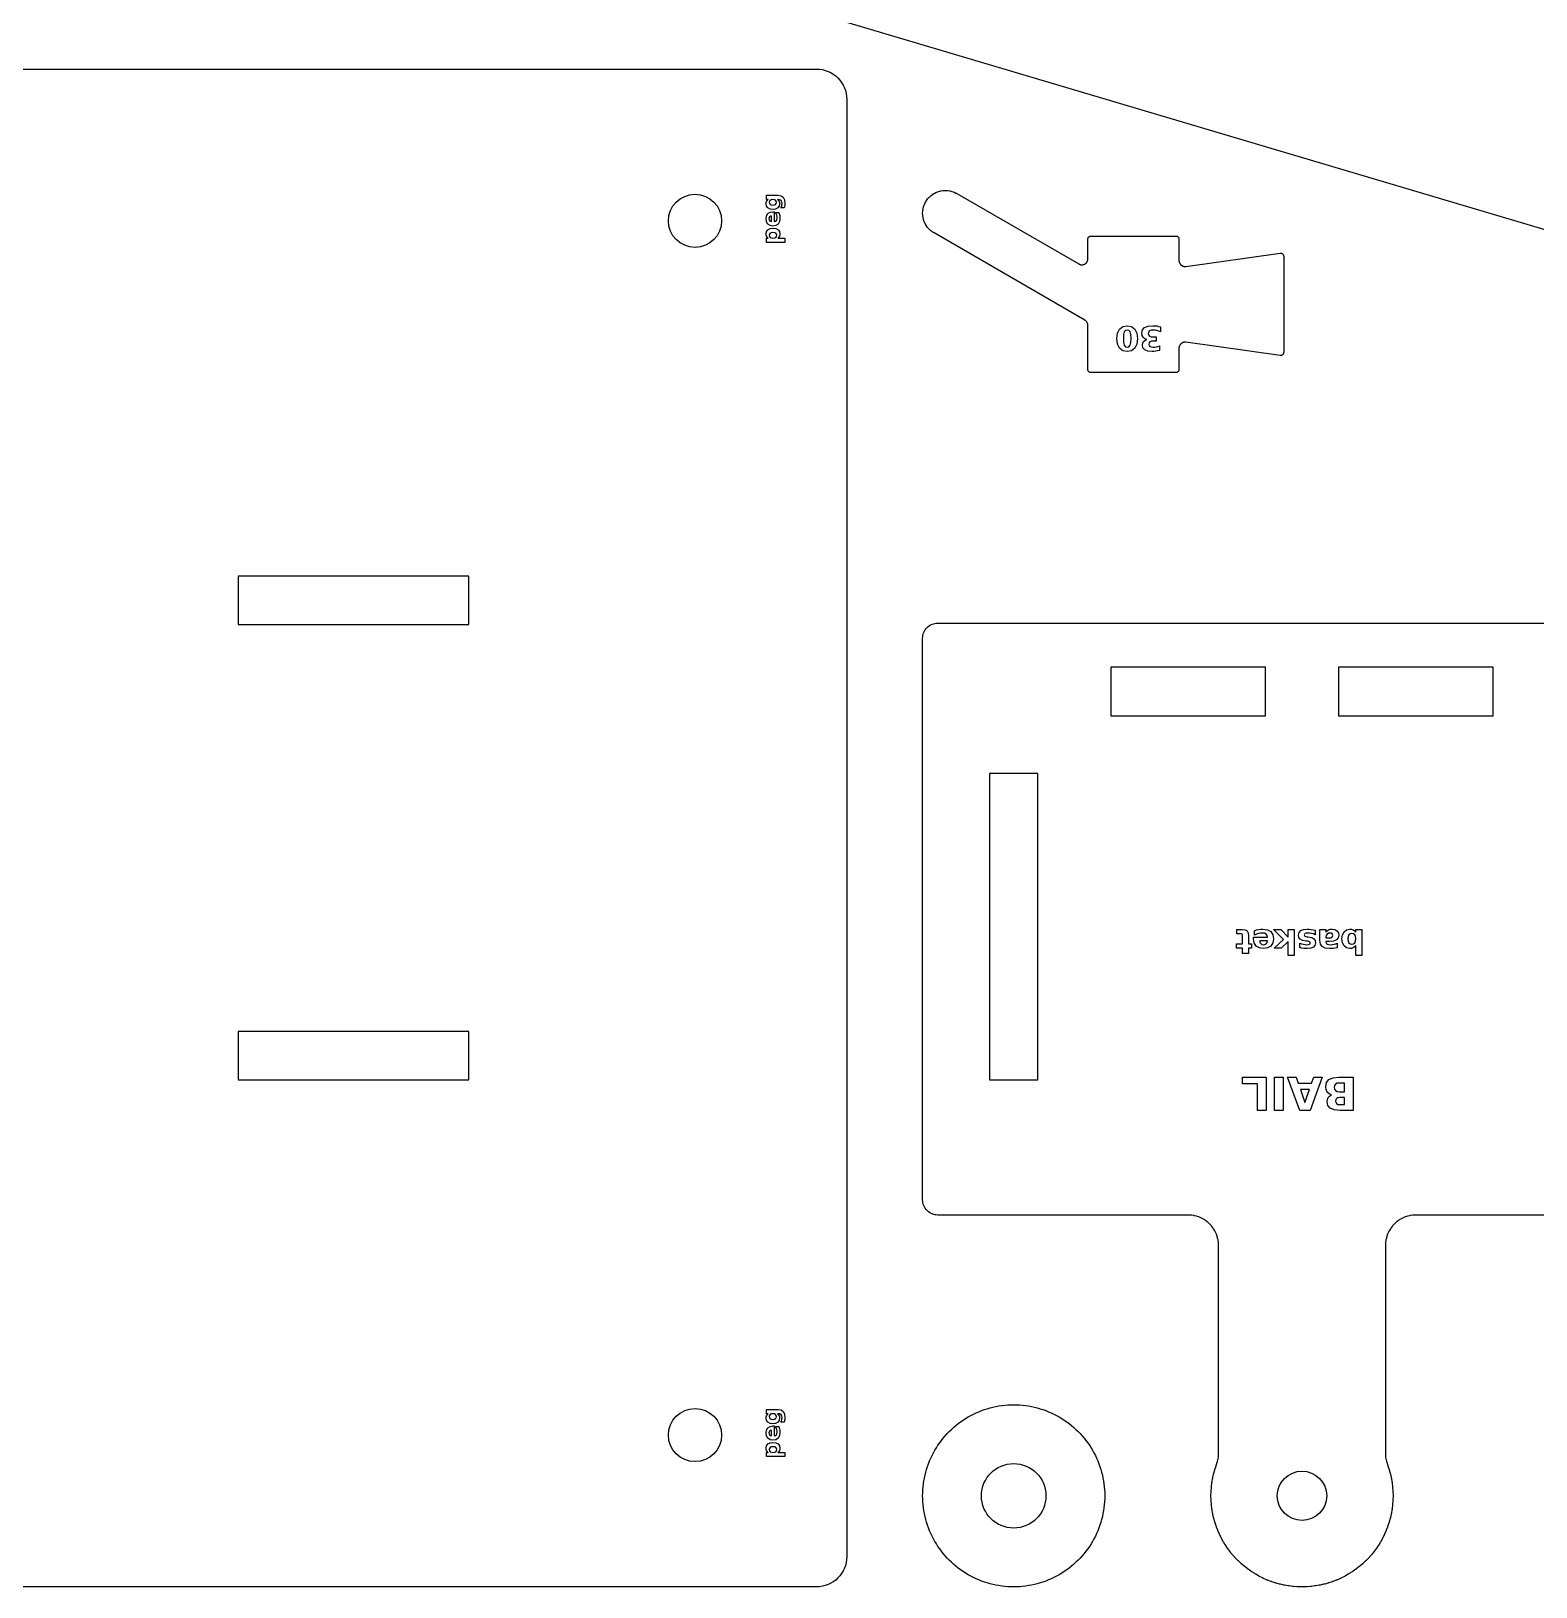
# Model space of a CAD drawing. Header units: millimetres. Extents: x 189 to 489, y 95 to 286.
# Drawn here: x 348.4 to 418.3, y 95.2 to 167.6 of the extents above; entities that cross this region are included whole.
import ezdxf

# ---------------------------------------------------------------- set-up
doc = ezdxf.new("R2010")
doc.units = ezdxf.units.MM
doc.header["$MEASUREMENT"] = 0
doc.layers.add('CUT', color=7, linetype='Continuous', lineweight=0)
doc.layers.add('ENGRAVE', color=7, linetype='Continuous', lineweight=0)

msp = doc.modelspace()

# ---------------------------------------------------------------- linework, layer by layer
at = {"layer": 'CUT', "color": 1, "lineweight": 25, "true_color": 0xff0000}
for points in [[(476.177, 141.295), (367.09, 173.69)], [(190.147, 165.806), (384.881, 165.806), (385.019, 165.799), (385.156, 165.778), (385.29, 165.745), (385.421, 165.698), (385.546, 165.639), (385.665, 165.568), (385.776, 165.485), (385.878, 165.392), (385.971, 165.29), (386.054, 165.178), (386.125, 165.06), (386.184, 164.934), (386.231, 164.804), (386.265, 164.67), (386.285, 164.533), (386.292, 164.394), (386.292, 96.661), (386.285, 96.523), (386.265, 96.386), (386.231, 96.251), (386.184, 96.121), (386.125, 95.996), (386.054, 95.877), (385.971, 95.766), (385.878, 95.663), (385.776, 95.57), (385.665, 95.488), (385.546, 95.417), (385.546, 95.417), (385.421, 95.357), (385.29, 95.311), (385.156, 95.277), (385.019, 95.257), (384.881, 95.25), (190.147, 95.25)], [(424.392, 112.536), (412.759, 112.536), (412.741, 112.535), (412.629, 112.53), (412.595, 112.526), (412.492, 112.511), (412.458, 112.504), (412.357, 112.479), (412.324, 112.469), (412.226, 112.434), (412.194, 112.421), (412.1, 112.376), (412.07, 112.36), (411.981, 112.307), (411.952, 112.288), (411.869, 112.226), (411.842, 112.204), (411.765, 112.134), (411.741, 112.11), (411.671, 112.033), (411.649, 112.006), (411.587, 111.922), (411.568, 111.894), (411.514, 111.805), (411.498, 111.774), (411.454, 111.68), (411.44, 111.648), (411.405, 111.551), (411.395, 111.517), (411.37, 111.417), (411.363, 111.383), (411.348, 111.28), (411.345, 111.246), (411.339, 111.133), (411.339, 111.116), (411.339, 101.453), (411.339, 101.437), (411.344, 101.331), (411.347, 101.299), (411.36, 101.203), (411.366, 101.171), (411.389, 101.076), (411.397, 101.045), (411.431, 100.945), (411.438, 100.925), (411.441, 100.917), (411.447, 100.901), (411.452, 100.884), (411.501, 100.736), (411.506, 100.72), (411.511, 100.703), (411.516, 100.687), (411.558, 100.537), (411.562, 100.52), (411.566, 100.503), (411.57, 100.486), (411.605, 100.334), (411.608, 100.317), (411.612, 100.3), (411.615, 100.283), (411.641, 100.13), (411.644, 100.113), (411.647, 100.095), (411.649, 100.078), (411.668, 99.924), (411.67, 99.906), (411.672, 99.889), (411.673, 99.872), (411.685, 99.717), (411.686, 99.699), (411.687, 99.682), (411.687, 99.665), (411.691, 99.509), (411.691, 99.492), (411.691, 99.474), (411.691, 99.457), (411.687, 99.301), (411.687, 99.284), (411.686, 99.267), (411.685, 99.249), (411.673, 99.094), (411.672, 99.077), (411.67, 99.059), (411.668, 99.042), (411.649, 98.888), (411.647, 98.87), (411.644, 98.853), (411.641, 98.836), (411.615, 98.683), (411.612, 98.666), (411.608, 98.649), (411.605, 98.632), (411.57, 98.48), (411.566, 98.463), (411.562, 98.446), (411.558, 98.429), (411.516, 98.279), (411.511, 98.262), (411.506, 98.246), (411.501, 98.229), (411.452, 98.081), (411.447, 98.065), (411.441, 98.049), (411.435, 98.033), (411.379, 97.887), (411.372, 97.871), (411.366, 97.855), (411.359, 97.839), (411.296, 97.697), (411.289, 97.681), (411.281, 97.665), (411.274, 97.65), (411.203, 97.511), (411.196, 97.495), (411.187, 97.48), (411.179, 97.465), (411.102, 97.329), (411.093, 97.314), (411.085, 97.299), (411.075, 97.285), (410.992, 97.153), (410.983, 97.138), (410.973, 97.124), (410.963, 97.11), (410.874, 96.982), (410.863, 96.968), (410.853, 96.954), (410.843, 96.941), (410.747, 96.818), (410.736, 96.804), (410.725, 96.791), (410.714, 96.778), (410.612, 96.66), (410.601, 96.647), (410.589, 96.634), (410.577, 96.621), (410.47, 96.508), (410.458, 96.496), (410.445, 96.484), (410.433, 96.472), (410.32, 96.364), (410.307, 96.352), (410.295, 96.341), (410.282, 96.329), (410.164, 96.227), (410.15, 96.216), (410.137, 96.205), (410.123, 96.195), (410.001, 96.099), (409.987, 96.088), (409.973, 96.078), (409.959, 96.068), (409.831, 95.978), (409.817, 95.968), (409.803, 95.959), (409.788, 95.949), (409.657, 95.866), (409.642, 95.857), (409.627, 95.848), (409.612, 95.839), (409.477, 95.762), (409.461, 95.754), (409.446, 95.746), (409.431, 95.738), (409.292, 95.668), (409.276, 95.66), (409.26, 95.653), (409.245, 95.645), (409.102, 95.582), (409.086, 95.576), (409.07, 95.569), (409.054, 95.562), (408.909, 95.506), (408.893, 95.5), (408.876, 95.495), (408.86, 95.489), (408.712, 95.44), (408.695, 95.435), (408.679, 95.43), (408.662, 95.425), (408.512, 95.383), (408.495, 95.379), (408.478, 95.375), (408.462, 95.371), (408.31, 95.337), (408.293, 95.333), (408.276, 95.33), (408.259, 95.326), (408.105, 95.3), (408.088, 95.297), (408.071, 95.295), (408.054, 95.292), (407.899, 95.273), (407.882, 95.271), (407.865, 95.27), (407.847, 95.268), (407.692, 95.257), (407.675, 95.256), (407.657, 95.255), (407.64, 95.254), (407.484, 95.25), (407.467, 95.25), (407.45, 95.25), (407.432, 95.25), (407.277, 95.254), (407.259, 95.255), (407.242, 95.256), (407.225, 95.257), (407.069, 95.268), (407.052, 95.27), (407.035, 95.271), (407.018, 95.273), (406.863, 95.292), (406.846, 95.295), (406.829, 95.297), (406.812, 95.3), (406.658, 95.326), (406.641, 95.33), (406.624, 95.333), (406.607, 95.337), (406.455, 95.371), (406.438, 95.375), (406.421, 95.379), (406.405, 95.383), (406.254, 95.425), (406.238, 95.43), (406.221, 95.435), (406.205, 95.44), (406.057, 95.489), (406.04, 95.495), (406.024, 95.5), (406.008, 95.506), (405.863, 95.562), (405.846, 95.569), (405.83, 95.576), (405.815, 95.582), (405.672, 95.645), (405.656, 95.653), (405.641, 95.66), (405.625, 95.668), (405.486, 95.738), (405.471, 95.746), (405.455, 95.754), (405.44, 95.762), (405.305, 95.839), (405.29, 95.848), (405.275, 95.857), (405.26, 95.866), (405.128, 95.949), (405.114, 95.959), (405.099, 95.968), (405.085, 95.978), (404.958, 96.068), (404.944, 96.078), (404.93, 96.088), (404.916, 96.099), (404.793, 96.195), (404.78, 96.205), (404.766, 96.216), (404.753, 96.227), (404.635, 96.329), (404.622, 96.341), (404.609, 96.352), (404.597, 96.364), (404.484, 96.472), (404.471, 96.484), (404.459, 96.496), (404.447, 96.508), (404.34, 96.621), (404.328, 96.634), (404.316, 96.647), (404.305, 96.66), (404.203, 96.778), (404.192, 96.791), (404.181, 96.804), (404.17, 96.818), (404.074, 96.941), (404.064, 96.954), (404.053, 96.968), (404.043, 96.982), (403.953, 97.11), (403.944, 97.124), (403.934, 97.138), (403.925, 97.153), (403.841, 97.285), (403.832, 97.299), (403.823, 97.314), (403.814, 97.329), (403.738, 97.465), (403.729, 97.48), (403.721, 97.495), (403.713, 97.511), (403.643, 97.65), (403.636, 97.665), (403.628, 97.681), (403.621, 97.697), (403.558, 97.839), (403.551, 97.855), (403.544, 97.871), (403.538, 97.887), (403.482, 98.033), (403.476, 98.049), (403.47, 98.065), (403.464, 98.081), (403.415, 98.229), (403.41, 98.246), (403.405, 98.262), (403.4, 98.279), (403.359, 98.429), (403.354, 98.446), (403.35, 98.463), (403.346, 98.48), (403.312, 98.632), (403.308, 98.649), (403.305, 98.666), (403.302, 98.683), (403.275, 98.836), (403.273, 98.853), (403.27, 98.87), (403.268, 98.888), (403.249, 99.042), (403.247, 99.059), (403.245, 99.077), (403.243, 99.094), (403.232, 99.249), (403.231, 99.267), (403.23, 99.284), (403.229, 99.301), (403.226, 99.457), (403.225, 99.474), (403.225, 99.492), (403.226, 99.509), (403.229, 99.665), (403.23, 99.682), (403.231, 99.699), (403.232, 99.717), (403.243, 99.872), (403.245, 99.889), (403.247, 99.906), (403.249, 99.924), (403.268, 100.078), (403.27, 100.095), (403.273, 100.113), (403.275, 100.13), (403.302, 100.283), (403.305, 100.3), (403.308, 100.317), (403.312, 100.334), (403.346, 100.486), (403.35, 100.503), (403.354, 100.52), (403.359, 100.537), (403.4, 100.687), (403.405, 100.703), (403.41, 100.72), (403.415, 100.736), (403.464, 100.884), (403.47, 100.901), (403.476, 100.917), (403.477, 100.92), (403.486, 100.945), (403.519, 101.045), (403.528, 101.076), (403.55, 101.171), (403.556, 101.203), (403.57, 101.299), (403.573, 101.331), (403.577, 101.437), (403.578, 101.453), (403.578, 111.116), (403.577, 111.133), (403.572, 111.246), (403.568, 111.28), (403.553, 111.383), (403.546, 111.417), (403.521, 111.517), (403.511, 111.551), (403.476, 111.648), (403.463, 111.68), (403.419, 111.774), (403.402, 111.805), (403.349, 111.894), (403.33, 111.922), (403.268, 112.006), (403.246, 112.033), (403.176, 112.11), (403.152, 112.134), (403.075, 112.204), (403.048, 112.226), (402.965, 112.288), (402.936, 112.307), (402.847, 112.36), (402.816, 112.376), (402.722, 112.421), (402.69, 112.434), (402.593, 112.469), (402.559, 112.479), (402.459, 112.504), (402.425, 112.511), (402.322, 112.526), (402.288, 112.53), (402.175, 112.535), (402.158, 112.536), (390.525, 112.536), (390.456, 112.539), (390.387, 112.549), (390.32, 112.566), (390.255, 112.589), (390.192, 112.619), (390.133, 112.655), (390.077, 112.696), (390.026, 112.742), (389.98, 112.794), (389.938, 112.849), (389.903, 112.909), (389.873, 112.971), (389.85, 113.036), (389.833, 113.104), (389.823, 113.172), (389.819, 113.241), (389.819, 139.347), (389.823, 139.416), (389.833, 139.484), (389.85, 139.552), (389.873, 139.617), (389.903, 139.679), (389.938, 139.739), (389.98, 139.794), (390.026, 139.846), (390.077, 139.892), (390.133, 139.933), (390.192, 139.969), (390.255, 139.999), (390.32, 140.022), (390.387, 140.039), (390.456, 140.049), (390.525, 140.052), (424.392, 140.052)]]:
    msp.add_lwpolyline(points, dxfattribs=at)
for points in [[(406.445, 157.246), (406.459, 157.247), (406.474, 157.247), (406.488, 157.245), (406.502, 157.242), (406.515, 157.238), (406.528, 157.232), (406.54, 157.225), (406.552, 157.217), (406.563, 157.208), (406.572, 157.197), (406.581, 157.186), (406.588, 157.174), (406.595, 157.161), (406.6, 157.148), (406.603, 157.134), (406.605, 157.12), (406.606, 157.106), (406.606, 152.633), (406.605, 152.619), (406.603, 152.605), (406.6, 152.591), (406.595, 152.578), (406.588, 152.565), (406.581, 152.553), (406.572, 152.541), (406.563, 152.531), (406.552, 152.522), (406.54, 152.514), (406.528, 152.507), (406.515, 152.501), (406.502, 152.497), (406.488, 152.494), (406.474, 152.492), (406.459, 152.492), (406.445, 152.493), (402.061, 153.106), (402.057, 153.107), (402.034, 153.109), (402.027, 153.109), (402.006, 153.109), (401.999, 153.108), (401.978, 153.106), (401.971, 153.105), (401.95, 153.1), (401.943, 153.098), (401.923, 153.092), (401.916, 153.089), (401.897, 153.081), (401.89, 153.078), (401.872, 153.067), (401.866, 153.063), (401.848, 153.051), (401.843, 153.047), (401.827, 153.033), (401.822, 153.028), (401.807, 153.012), (401.803, 153.007), (401.79, 152.99), (401.786, 152.984), (401.774, 152.966), (401.771, 152.96), (401.762, 152.941), (401.759, 152.934), (401.752, 152.914), (401.749, 152.907), (401.744, 152.887), (401.743, 152.88), (401.74, 152.859), (401.739, 152.852), (401.738, 152.829), (401.738, 152.825), (401.738, 151.836), (401.737, 151.822), (401.735, 151.808), (401.731, 151.795), (401.727, 151.782), (401.721, 151.769), (401.714, 151.757), (401.706, 151.746), (401.696, 151.736), (401.686, 151.726), (401.675, 151.718), (401.663, 151.711), (401.65, 151.705), (401.637, 151.701), (401.624, 151.697), (401.61, 151.695), (401.596, 151.694), (397.645, 151.694), (397.632, 151.695), (397.618, 151.697), (397.604, 151.701), (397.591, 151.705), (397.579, 151.711), (397.567, 151.718), (397.556, 151.726), (397.546, 151.736), (397.536, 151.746), (397.528, 151.757), (397.521, 151.769), (397.515, 151.782), (397.51, 151.795), (397.507, 151.808), (397.505, 151.822), (397.504, 151.836), (397.504, 153.89), (397.504, 153.893), (397.503, 153.915), (397.502, 153.922), (397.5, 153.942), (397.498, 153.948), (397.494, 153.968), (397.492, 153.974), (397.485, 153.994), (397.483, 154), (397.474, 154.018), (397.471, 154.024), (397.461, 154.041), (397.457, 154.047), (397.446, 154.064), (397.442, 154.069), (397.428, 154.084), (397.424, 154.089), (397.409, 154.103), (397.404, 154.107), (397.388, 154.12), (397.383, 154.124), (397.365, 154.135), (397.362, 154.137), (390.351, 158.185), (390.349, 158.186), (390.347, 158.187), (390.345, 158.188), (390.297, 158.218), (390.292, 158.221), (390.287, 158.225), (390.283, 158.228), (390.214, 158.278), (390.209, 158.283), (390.204, 158.287), (390.198, 158.292), (390.137, 158.347), (390.132, 158.352), (390.127, 158.357), (390.122, 158.362), (390.066, 158.424), (390.062, 158.429), (390.057, 158.434), (390.053, 158.44), (390.004, 158.506), (390, 158.512), (389.996, 158.518), (389.992, 158.524), (389.949, 158.595), (389.946, 158.601), (389.943, 158.607), (389.94, 158.613), (389.904, 158.688), (389.901, 158.695), (389.899, 158.701), (389.896, 158.708), (389.868, 158.786), (389.866, 158.792), (389.864, 158.799), (389.862, 158.806), (389.842, 158.886), (389.84, 158.893), (389.839, 158.9), (389.838, 158.907), (389.826, 158.989), (389.825, 158.996), (389.824, 159.003), (389.824, 159.009), (389.82, 159.092), (389.819, 159.099), (389.819, 159.106), (389.82, 159.113), (389.824, 159.196), (389.824, 159.203), (389.825, 159.21), (389.826, 159.217), (389.838, 159.299), (389.839, 159.306), (389.84, 159.313), (389.842, 159.319), (389.862, 159.4), (389.864, 159.407), (389.866, 159.413), (389.868, 159.42), (389.896, 159.498), (389.899, 159.504), (389.901, 159.511), (389.904, 159.517), (389.94, 159.592), (389.943, 159.598), (389.946, 159.605), (389.949, 159.611), (389.992, 159.682), (389.996, 159.688), (390, 159.693), (390.004, 159.699), (390.053, 159.766), (390.057, 159.771), (390.062, 159.777), (390.066, 159.782), (390.122, 159.843), (390.127, 159.848), (390.132, 159.853), (390.137, 159.858), (390.198, 159.914), (390.204, 159.918), (390.209, 159.923), (390.214, 159.927), (390.281, 159.977), (390.287, 159.981), (390.293, 159.984), (390.298, 159.988), (390.37, 160.031), (390.376, 160.034), (390.382, 160.037), (390.388, 160.041), (390.463, 160.076), (390.469, 160.079), (390.476, 160.082), (390.482, 160.084), (390.56, 160.112), (390.567, 160.114), (390.574, 160.116), (390.58, 160.118), (390.661, 160.138), (390.668, 160.14), (390.674, 160.141), (390.681, 160.142), (390.763, 160.154), (390.77, 160.155), (390.777, 160.156), (390.784, 160.157), (390.867, 160.161), (390.874, 160.161), (390.881, 160.161), (390.888, 160.161), (390.971, 160.157), (390.978, 160.156), (390.985, 160.155), (390.991, 160.154), (391.074, 160.142), (391.08, 160.141), (391.087, 160.14), (391.094, 160.138), (391.175, 160.118), (391.181, 160.116), (391.188, 160.114), (391.194, 160.112), (391.273, 160.084), (391.279, 160.082), (391.286, 160.079), (391.292, 160.076), (391.367, 160.041), (391.373, 160.037), (391.379, 160.034), (391.385, 160.031), (391.387, 160.03), (391.389, 160.029), (391.403, 160.021), (391.405, 160.02), (391.41, 160.017), (391.416, 160.014), (397.079, 156.744), (397.082, 156.742), (397.103, 156.732), (397.109, 156.729), (397.129, 156.721), (397.136, 156.719), (397.156, 156.713), (397.163, 156.712), (397.183, 156.708), (397.19, 156.707), (397.211, 156.706), (397.218, 156.706), (397.24, 156.706), (397.247, 156.707), (397.268, 156.709), (397.274, 156.711), (397.295, 156.715), (397.302, 156.717), (397.322, 156.724), (397.328, 156.726), (397.348, 156.735), (397.354, 156.738), (397.372, 156.749), (397.378, 156.753), (397.395, 156.765), (397.401, 156.769), (397.416, 156.783), (397.421, 156.788), (397.436, 156.804), (397.44, 156.809), (397.453, 156.826), (397.457, 156.832), (397.468, 156.85), (397.471, 156.856), (397.481, 156.875), (397.483, 156.881), (397.49, 156.901), (397.493, 156.908), (397.498, 156.928), (397.499, 156.935), (397.502, 156.956), (397.503, 156.963), (397.504, 156.986), (397.504, 156.989), (397.504, 157.903), (397.505, 157.917), (397.507, 157.931), (397.51, 157.944), (397.515, 157.957), (397.521, 157.97), (397.528, 157.982), (397.536, 157.993), (397.546, 158.003), (397.556, 158.012), (397.567, 158.021), (397.579, 158.028), (397.591, 158.034), (397.604, 158.038), (397.618, 158.042), (397.632, 158.044), (397.645, 158.044), (401.596, 158.044), (401.61, 158.044), (401.624, 158.042), (401.637, 158.038), (401.65, 158.034), (401.663, 158.028), (401.675, 158.021), (401.686, 158.012), (401.696, 158.003), (401.706, 157.993), (401.714, 157.982), (401.721, 157.97), (401.727, 157.957), (401.731, 157.944), (401.735, 157.931), (401.737, 157.917), (401.738, 157.903), (401.738, 156.914), (401.738, 156.91), (401.739, 156.887), (401.74, 156.88), (401.743, 156.859), (401.744, 156.852), (401.749, 156.831), (401.752, 156.825), (401.759, 156.805), (401.762, 156.798), (401.771, 156.779), (401.774, 156.773), (401.786, 156.755), (401.79, 156.749), (401.803, 156.732), (401.807, 156.727), (401.822, 156.711), (401.827, 156.706), (401.843, 156.692), (401.848, 156.688), (401.866, 156.676), (401.872, 156.672), (401.89, 156.661), (401.897, 156.658), (401.916, 156.65), (401.923, 156.647), (401.943, 156.64), (401.95, 156.639), (401.971, 156.634), (401.978, 156.633), (401.999, 156.631), (402.006, 156.63), (402.027, 156.63), (402.034, 156.63), (402.057, 156.632), (402.061, 156.633), (406.445, 157.246)], [(368.723, 142.24), (357.999, 142.24), (357.999, 139.982), (368.723, 139.982), (368.723, 142.24)], [(405.765, 138.006), (398.568, 138.006), (398.568, 135.748), (405.765, 135.748), (405.765, 138.006)], [(409.152, 138.006), (409.152, 135.748), (416.348, 135.748), (416.348, 138.006), (409.152, 138.006)], [(392.924, 118.815), (395.182, 118.815), (395.182, 133.067), (392.924, 133.067), (392.924, 118.815)], [(368.723, 118.816), (368.723, 121.073), (357.999, 121.073), (357.999, 118.816), (368.723, 118.816)], [(398.286, 99.483), (398.284, 99.345), (398.277, 99.206), (398.266, 99.068), (398.25, 98.931), (398.23, 98.794), (398.205, 98.657), (398.176, 98.522), (398.142, 98.388), (398.104, 98.254), (398.061, 98.123), (398.015, 97.992), (397.964, 97.863), (397.909, 97.736), (397.85, 97.611), (397.786, 97.488), (397.719, 97.367), (397.648, 97.248), (397.573, 97.131), (397.494, 97.018), (397.411, 96.906), (397.325, 96.798), (397.236, 96.692), (397.143, 96.589), (397.046, 96.49), (396.947, 96.394), (396.844, 96.301), (396.738, 96.211), (396.63, 96.125), (396.519, 96.042), (396.405, 95.963), (396.288, 95.888), (396.169, 95.817), (396.048, 95.75), (395.925, 95.687), (395.8, 95.627), (395.673, 95.572), (395.544, 95.521), (395.414, 95.475), (395.282, 95.432), (395.148, 95.394), (395.014, 95.361), (394.879, 95.331), (394.742, 95.307), (394.605, 95.286), (394.468, 95.27), (394.33, 95.259), (394.191, 95.252), (394.053, 95.25), (393.914, 95.252), (393.776, 95.259), (393.638, 95.27), (393.5, 95.286), (393.363, 95.307), (393.227, 95.331), (393.091, 95.361), (392.957, 95.394), (392.824, 95.432), (392.692, 95.475), (392.562, 95.521), (392.433, 95.572), (392.306, 95.627), (392.18, 95.687), (392.057, 95.75), (391.936, 95.817), (391.817, 95.888), (391.701, 95.963), (391.587, 96.042), (391.476, 96.125), (391.367, 96.211), (391.262, 96.301), (391.159, 96.394), (391.059, 96.49), (390.963, 96.589), (390.87, 96.692), (390.78, 96.798), (390.694, 96.906), (390.612, 97.018), (390.533, 97.131), (390.458, 97.248), (390.387, 97.367), (390.319, 97.488), (390.256, 97.611), (390.197, 97.736), (390.142, 97.863), (390.091, 97.992), (390.044, 98.123), (390.002, 98.254), (389.964, 98.388), (389.93, 98.522), (389.901, 98.657), (389.876, 98.794), (389.856, 98.931), (389.84, 99.068), (389.829, 99.206), (389.822, 99.345), (389.819, 99.483), (389.822, 99.622), (389.829, 99.76), (389.84, 99.898), (389.856, 100.036), (389.876, 100.173), (389.901, 100.309), (389.93, 100.445), (389.964, 100.579), (390.002, 100.712), (390.044, 100.844), (390.091, 100.975), (390.142, 101.103), (390.197, 101.23), (390.256, 101.356), (390.319, 101.479), (390.387, 101.6), (390.458, 101.719), (390.533, 101.835), (390.612, 101.949), (390.694, 102.06), (390.78, 102.169), (390.87, 102.275), (390.963, 102.377), (391.059, 102.477), (391.159, 102.573), (391.262, 102.666), (391.367, 102.756), (391.476, 102.842), (391.587, 102.924), (391.701, 103.003), (391.817, 103.078), (391.936, 103.15), (392.057, 103.217), (392.18, 103.28), (392.306, 103.339), (392.433, 103.394), (392.562, 103.445), (392.692, 103.492), (392.824, 103.534), (392.957, 103.572), (393.091, 103.606), (393.227, 103.635), (393.363, 103.66), (393.5, 103.68), (393.638, 103.696), (393.776, 103.708), (393.914, 103.714), (394.053, 103.717), (394.191, 103.714), (394.33, 103.708), (394.468, 103.696), (394.605, 103.68), (394.742, 103.66), (394.879, 103.635), (395.014, 103.606), (395.148, 103.572), (395.282, 103.534), (395.414, 103.492), (395.544, 103.445), (395.673, 103.394), (395.8, 103.339), (395.925, 103.28), (396.048, 103.217), (396.169, 103.15), (396.288, 103.078), (396.405, 103.003), (396.519, 102.924), (396.63, 102.842), (396.738, 102.756), (396.844, 102.666), (396.947, 102.573), (397.046, 102.477), (397.143, 102.377), (397.236, 102.275), (397.325, 102.169), (397.411, 102.06), (397.494, 101.949), (397.573, 101.835), (397.648, 101.719), (397.719, 101.6), (397.786, 101.479), (397.85, 101.356), (397.909, 101.23), (397.964, 101.103), (398.015, 100.975), (398.061, 100.844), (398.104, 100.712), (398.142, 100.579), (398.176, 100.445), (398.205, 100.309), (398.23, 100.173), (398.25, 100.036), (398.266, 99.898), (398.277, 99.76), (398.284, 99.622), (398.286, 99.483)]]:
    msp.add_lwpolyline(points, close=True, dxfattribs=at)
for centre, radius in [((379.236, 158.75), 1.235), ((379.236, 102.306), 1.235), ((394.053, 99.483), 1.499), ((407.458, 99.483), 1.147)]:
    msp.add_circle(centre, radius, dxfattribs=at)
at = {"layer": 'ENGRAVE', "color": 5, "lineweight": 25, "true_color": 0x0000ff}
for points in [[(383.066, 159.743), (383.112, 159.7), (383.145, 159.653), (383.164, 159.6), (383.17, 159.539), (383.148, 159.436), (383.081, 159.352), (382.98, 159.297), (382.854, 159.278), (382.729, 159.297), (382.628, 159.352), (382.561, 159.436), (382.539, 159.539), (382.546, 159.6), (382.565, 159.653), (382.597, 159.7), (382.644, 159.743), (382.553, 159.743), (382.553, 159.941), (383.108, 159.941), (383.239, 159.917), (383.335, 159.847), (383.394, 159.732), (383.414, 159.574), (383.412, 159.518), (383.405, 159.462), (383.394, 159.408), (383.378, 159.354), (383.224, 159.354), (383.25, 159.405), (383.269, 159.455), (383.28, 159.505), (383.283, 159.555), (383.273, 159.639), (383.241, 159.697), (383.186, 159.731), (383.108, 159.743), (383.066, 159.743)], [(382.86, 159.173), (382.916, 159.173), (382.916, 158.712), (382.977, 158.728), (383.02, 158.762), (383.046, 158.813), (383.055, 158.882), (383.05, 158.945), (383.037, 159.009), (383.013, 159.076), (382.981, 159.144), (383.133, 159.144), (383.156, 159.074), (383.173, 159.004), (383.183, 158.934), (383.186, 158.864), (383.165, 158.715), (383.101, 158.603), (382.999, 158.534), (382.862, 158.51), (382.727, 158.533), (382.625, 158.602), (382.56, 158.71), (382.538, 158.853), (382.56, 158.984), (382.626, 159.086), (382.728, 159.151), (382.86, 159.173)], [(382.681, 159.612), (382.693, 159.558), (382.727, 159.517), (382.781, 159.491), (382.854, 159.483), (382.929, 159.491), (382.983, 159.516), (383.016, 159.557), (383.027, 159.612), (383.016, 159.667), (382.982, 159.708), (382.927, 159.734), (382.854, 159.743), (382.781, 159.734), (382.727, 159.708), (382.693, 159.667), (382.681, 159.612)], [(383.081, 157.946), (383.405, 157.946), (383.405, 157.749), (382.553, 157.749), (382.553, 157.946), (382.643, 157.946), (382.596, 157.989), (382.564, 158.037), (382.545, 158.09), (382.538, 158.151), (382.561, 158.255), (382.629, 158.338), (382.732, 158.393), (382.862, 158.411), (382.992, 158.393), (383.096, 158.338), (383.164, 158.255), (383.186, 158.151), (383.18, 158.09), (383.161, 158.037), (383.128, 157.989), (383.081, 157.946)], [(382.794, 158.97), (382.744, 158.962), (382.704, 158.937), (382.678, 158.899), (382.669, 158.852), (382.677, 158.8), (382.701, 158.758), (382.741, 158.729), (382.794, 158.714), (382.794, 158.97)], [(382.681, 158.077), (382.693, 158.021), (382.728, 157.98), (382.785, 157.954), (382.862, 157.946), (382.94, 157.954), (382.996, 157.98), (383.031, 158.021), (383.043, 158.077), (383.031, 158.133), (382.997, 158.174), (382.94, 158.199), (382.862, 158.207), (382.784, 158.199), (382.728, 158.174), (382.693, 158.133), (382.681, 158.077)], [(398.854, 153.276), (398.885, 153.531), (398.978, 153.72), (399.128, 153.837), (399.33, 153.876), (399.533, 153.837), (399.683, 153.72), (399.776, 153.531), (399.807, 153.276), (399.776, 153.021), (399.683, 152.831), (399.533, 152.714), (399.33, 152.675), (399.128, 152.714), (398.978, 152.831), (398.885, 153.021), (398.854, 153.276)], [(399.152, 153.274), (399.163, 153.089), (399.193, 152.968), (399.248, 152.901), (399.33, 152.879), (399.412, 152.901), (399.467, 152.968), (399.498, 153.089), (399.508, 153.274), (399.498, 153.461), (399.467, 153.583), (399.412, 153.65), (399.33, 153.673), (399.248, 153.65), (399.194, 153.583), (399.163, 153.461), (399.152, 153.274)], [(400.248, 153.229), (400.145, 153.271), (400.07, 153.335), (400.024, 153.419), (400.009, 153.525), (400.042, 153.676), (400.141, 153.786), (400.303, 153.854), (400.525, 153.876), (400.614, 153.872), (400.704, 153.862), (400.793, 153.844), (400.881, 153.818), (400.881, 153.588), (400.798, 153.625), (400.715, 153.652), (400.633, 153.668), (400.552, 153.673), (400.448, 153.663), (400.371, 153.632), (400.323, 153.582), (400.307, 153.514), (400.323, 153.444), (400.372, 153.394), (400.452, 153.364), (400.563, 153.353), (400.683, 153.353), (400.683, 153.161), (400.557, 153.161), (400.459, 153.152), (400.39, 153.126), (400.348, 153.081), (400.335, 153.019), (400.348, 152.96), (400.388, 152.916), (400.453, 152.888), (400.539, 152.879), (400.612, 152.883), (400.685, 152.895), (400.758, 152.916), (400.831, 152.943), (400.831, 152.725), (400.743, 152.703), (400.656, 152.688), (400.57, 152.678), (400.486, 152.675), (400.289, 152.694), (400.148, 152.749), (400.064, 152.842), (400.036, 152.972), (400.05, 153.064), (400.09, 153.138), (400.156, 153.193), (400.248, 153.229)], [(404.695, 124.692), (404.695, 124.939), (404.409, 124.939), (404.409, 125.137), (404.695, 125.137), (404.695, 125.506), (404.689, 125.556), (404.671, 125.587), (404.635, 125.603), (404.576, 125.609), (404.433, 125.609), (404.433, 125.807), (404.671, 125.807), (404.812, 125.79), (404.904, 125.739), (404.956, 125.646), (404.973, 125.506), (404.973, 125.137), (405.111, 125.137), (405.111, 124.939), (404.973, 124.939), (404.973, 124.692), (404.695, 124.692)], [(405.209, 125.371), (405.209, 125.45), (405.857, 125.45), (405.835, 125.535), (405.787, 125.596), (405.714, 125.633), (405.618, 125.645), (405.529, 125.639), (405.439, 125.619), (405.345, 125.586), (405.25, 125.541), (405.25, 125.754), (405.348, 125.787), (405.447, 125.811), (405.545, 125.825), (405.643, 125.83), (405.853, 125.8), (406.01, 125.71), (406.108, 125.566), (406.14, 125.374), (406.108, 125.184), (406.012, 125.04), (405.86, 124.949), (405.659, 124.918), (405.475, 124.949), (405.331, 125.041), (405.239, 125.185), (405.209, 125.371)], [(405.494, 125.279), (405.505, 125.207), (405.54, 125.151), (405.593, 125.115), (405.661, 125.102), (405.734, 125.114), (405.792, 125.148), (405.832, 125.203), (405.854, 125.279), (405.494, 125.279)], [(407.088, 124.601), (406.811, 124.601), (406.811, 125.258), (406.491, 124.939), (406.169, 124.939), (406.593, 125.337), (406.136, 125.807), (406.472, 125.807), (406.811, 125.445), (406.811, 125.807), (407.088, 125.807), (407.088, 124.601)], [(407.355, 124.966), (407.355, 125.177), (407.442, 125.144), (407.527, 125.121), (407.607, 125.107), (407.683, 125.102), (407.752, 125.107), (407.801, 125.122), (407.83, 125.147), (407.839, 125.183), (407.832, 125.213), (407.81, 125.234), (407.77, 125.25), (407.706, 125.261), (407.657, 125.268), (407.479, 125.303), (407.37, 125.357), (407.315, 125.436), (407.297, 125.551), (407.322, 125.673), (407.399, 125.76), (407.527, 125.812), (407.704, 125.83), (407.792, 125.826), (407.882, 125.816), (407.975, 125.799), (408.071, 125.775), (408.071, 125.565), (407.987, 125.6), (407.901, 125.625), (407.813, 125.64), (407.724, 125.645), (407.652, 125.64), (407.601, 125.623), (407.57, 125.595), (407.56, 125.556), (407.567, 125.523), (407.588, 125.501), (407.631, 125.484), (407.701, 125.472), (407.75, 125.466), (407.908, 125.433), (408.01, 125.38), (408.066, 125.301), (408.084, 125.189), (408.061, 125.069), (407.99, 124.985), (407.87, 124.935), (407.7, 124.918), (407.621, 124.921), (407.539, 124.93), (407.45, 124.945), (407.355, 124.966)], [(408.291, 125.312), (408.291, 125.807), (408.571, 125.807), (408.571, 125.678), (408.63, 125.747), (408.697, 125.794), (408.774, 125.821), (408.866, 125.83), (408.989, 125.81), (409.085, 125.751), (409.148, 125.661), (409.169, 125.547), (409.143, 125.414), (409.065, 125.323), (408.929, 125.269), (408.735, 125.251), (408.571, 125.251), (408.571, 125.23), (408.584, 125.173), (408.623, 125.133), (408.689, 125.11), (408.785, 125.102), (408.871, 125.107), (408.951, 125.12), (409.025, 125.143), (409.094, 125.174), (409.094, 124.962), (409.004, 124.943), (408.914, 124.929), (408.825, 124.921), (408.735, 124.918), (408.532, 124.941), (408.396, 125.011), (408.317, 125.132), (408.291, 125.312)], [(408.715, 125.417), (408.791, 125.424), (408.846, 125.446), (408.879, 125.482), (408.89, 125.533), (408.881, 125.58), (408.854, 125.615), (408.812, 125.638), (408.756, 125.645), (408.684, 125.631), (408.625, 125.589), (408.584, 125.526), (408.571, 125.448), (408.571, 125.417), (408.715, 125.417)], [(409.963, 125.066), (409.903, 125), (409.836, 124.954), (409.761, 124.927), (409.676, 124.918), (409.529, 124.95), (409.412, 125.046), (409.335, 125.191), (409.309, 125.374), (409.335, 125.556), (409.412, 125.702), (409.529, 125.798), (409.676, 125.83), (409.761, 125.821), (409.836, 125.794), (409.903, 125.748), (409.963, 125.682), (409.963, 125.807), (410.241, 125.807), (410.241, 124.601), (409.963, 124.601), (409.963, 125.066)], [(409.779, 125.628), (409.7, 125.612), (409.643, 125.563), (409.607, 125.483), (409.596, 125.374), (409.607, 125.265), (409.643, 125.185), (409.7, 125.136), (409.779, 125.12), (409.857, 125.136), (409.916, 125.185), (409.951, 125.265), (409.963, 125.374), (409.951, 125.483), (409.916, 125.563), (409.857, 125.612), (409.779, 125.628)], [(407.282, 118.661), (407.904, 118.661), (408.002, 118.942), (408.402, 118.942), (407.831, 117.399), (407.356, 117.399), (406.785, 118.942), (407.185, 118.942), (407.282, 118.661)], [(408.83, 118.116), (408.717, 118.169), (408.632, 118.254), (408.579, 118.365), (408.561, 118.5), (408.599, 118.694), (408.712, 118.833), (408.902, 118.915), (409.171, 118.942), (409.831, 118.942), (409.831, 117.399), (409.234, 117.399), (408.957, 117.423), (408.769, 117.496), (408.66, 117.623), (408.624, 117.807), (408.638, 117.911), (408.677, 117.999), (408.742, 118.068), (408.83, 118.116)], [(409.2, 118.671), (409.095, 118.659), (409.02, 118.621), (408.974, 118.557), (408.959, 118.468), (408.974, 118.38), (409.019, 118.317), (409.094, 118.28), (409.2, 118.267), (409.434, 118.267), (409.434, 118.671), (409.2, 118.671)], [(409.214, 117.997), (409.131, 117.986), (409.071, 117.955), (409.035, 117.904), (409.023, 117.833), (409.035, 117.763), (409.071, 117.712), (409.131, 117.68), (409.214, 117.67), (409.434, 117.67), (409.434, 117.997), (409.214, 117.997)], [(383.066, 103.298), (383.112, 103.255), (383.145, 103.208), (383.164, 103.155), (383.17, 103.095), (383.148, 102.991), (383.081, 102.908), (382.98, 102.852), (382.854, 102.834), (382.729, 102.852), (382.628, 102.908), (382.561, 102.991), (382.539, 103.095), (382.546, 103.155), (382.565, 103.208), (382.597, 103.255), (382.644, 103.298), (382.553, 103.298), (382.553, 103.497), (383.108, 103.497), (383.239, 103.473), (383.335, 103.403), (383.394, 103.287), (383.414, 103.13), (383.412, 103.073), (383.405, 103.018), (383.394, 102.964), (383.378, 102.91), (383.224, 102.91), (383.25, 102.961), (383.269, 103.011), (383.28, 103.061), (383.283, 103.111), (383.273, 103.195), (383.241, 103.253), (383.186, 103.287), (383.108, 103.298), (383.066, 103.298)], [(382.86, 102.729), (382.916, 102.729), (382.916, 102.267), (382.977, 102.283), (383.02, 102.317), (383.046, 102.369), (383.055, 102.437), (383.05, 102.501), (383.037, 102.565), (383.013, 102.631), (382.981, 102.699), (383.133, 102.699), (383.156, 102.629), (383.173, 102.559), (383.183, 102.489), (383.186, 102.419), (383.165, 102.27), (383.101, 102.159), (382.999, 102.089), (382.862, 102.066), (382.727, 102.089), (382.625, 102.157), (382.56, 102.266), (382.538, 102.408), (382.56, 102.539), (382.626, 102.641), (382.728, 102.707), (382.86, 102.729)], [(382.681, 103.168), (382.693, 103.113), (382.727, 103.072), (382.781, 103.047), (382.854, 103.038), (382.929, 103.047), (382.983, 103.071), (383.016, 103.112), (383.027, 103.168), (383.016, 103.223), (382.982, 103.264), (382.927, 103.29), (382.854, 103.298), (382.781, 103.29), (382.727, 103.264), (382.693, 103.223), (382.681, 103.168)], [(382.794, 102.526), (382.744, 102.517), (382.704, 102.493), (382.678, 102.455), (382.669, 102.407), (382.677, 102.355), (382.701, 102.314), (382.741, 102.285), (382.794, 102.269), (382.794, 102.526)], [(383.081, 101.502), (383.405, 101.502), (383.405, 101.304), (382.553, 101.304), (382.553, 101.502), (382.643, 101.502), (382.596, 101.545), (382.564, 101.592), (382.545, 101.645), (382.538, 101.706), (382.561, 101.81), (382.629, 101.894), (382.732, 101.949), (382.862, 101.967), (382.992, 101.949), (383.096, 101.894), (383.164, 101.81), (383.186, 101.706), (383.18, 101.645), (383.161, 101.592), (383.128, 101.545), (383.081, 101.502)], [(382.681, 101.633), (382.693, 101.577), (382.728, 101.535), (382.785, 101.51), (382.862, 101.502), (382.94, 101.51), (382.996, 101.535), (383.031, 101.577), (383.043, 101.633), (383.031, 101.689), (382.997, 101.729), (382.94, 101.755), (382.862, 101.763), (382.784, 101.755), (382.728, 101.729), (382.693, 101.689), (382.681, 101.633)]]:
    msp.add_lwpolyline(points, close=True, dxfattribs=at)
for points in [[(405.793, 117.399), (405.395, 117.399), (405.395, 118.641), (404.696, 118.641), (404.696, 118.942), (405.793, 118.942), (405.793, 117.399)], [(406.58, 117.399), (406.182, 117.399), (406.182, 118.942), (406.58, 118.942), (406.58, 117.399)], [(407.805, 118.375), (407.382, 118.375), (407.593, 117.761), (407.805, 118.375)]]:
    msp.add_lwpolyline(points, dxfattribs=at)

doc.saveas('drawing.dxf')
